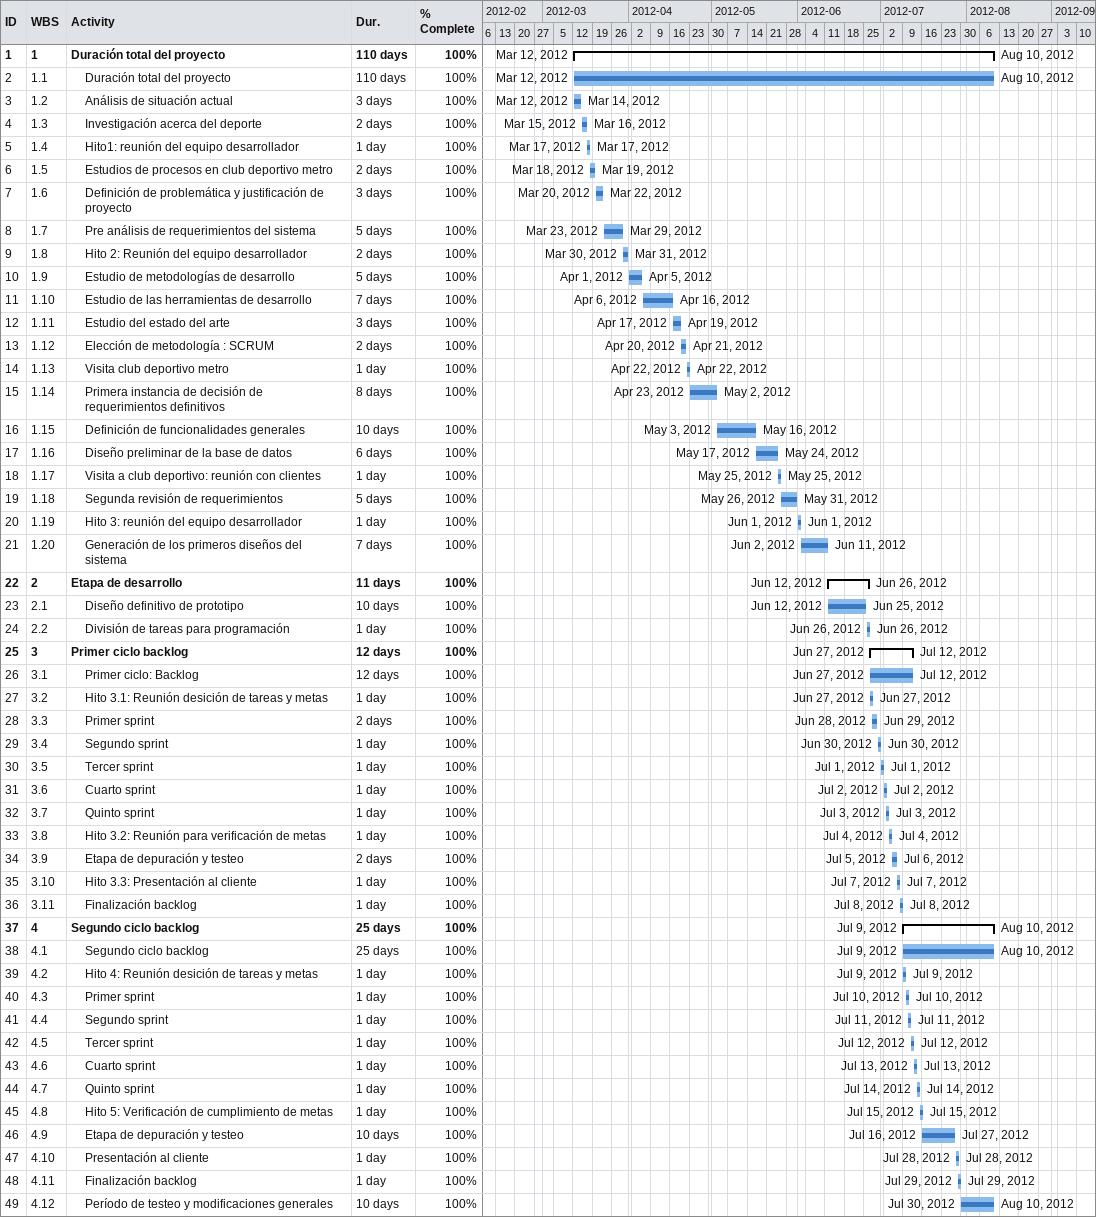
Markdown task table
| ID | WBS | Task | Duration | Start | Finish | % complete |
|---|---|---|---|---|---|---|
| 1 | 1 | **Duración total del proyecto** | 110d | 2012-03-12 | 2012-08-10 | 100 |
| 2 | 1.1 | Duración total del proyecto | 110d | 2012-03-12 | 2012-08-10 | 100 |
| 3 | 1.2 | Análisis de situación actual | 3d | 2012-03-12 | 2012-03-14 | 100 |
| 4 | 1.3 | Investigación acerca del deporte | 2d | 2012-03-15 | 2012-03-16 | 100 |
| 5 | 1.4 | Hito1: reunión del equipo desarrollador | 1d | 2012-03-17 | 2012-03-17 | 100 |
| 6 | 1.5 | Estudios de procesos en club deportivo metro | 2d | 2012-03-18 | 2012-03-19 | 100 |
| 7 | 1.6 | Definición de problemática y justificación de proyecto | 3d | 2012-03-20 | 2012-03-22 | 100 |
| 8 | 1.7 | Pre análisis de requerimientos del sistema | 5d | 2012-03-23 | 2012-03-29 | 100 |
| 9 | 1.8 | Hito 2: Reunión del equipo desarrollador | 2d | 2012-03-30 | 2012-03-31 | 100 |
| 10 | 1.9 | Estudio de metodologías de desarrollo | 5d | 2012-04-01 | 2012-04-05 | 100 |
| 11 | 1.10 | Estudio de las herramientas de desarrollo | 7d | 2012-04-06 | 2012-04-16 | 100 |
| 12 | 1.11 | Estudio del estado del arte | 3d | 2012-04-17 | 2012-04-19 | 100 |
| 13 | 1.12 | Elección de metodología : SCRUM | 2d | 2012-04-20 | 2012-04-21 | 100 |
| 14 | 1.13 | Visita club deportivo metro | 1d | 2012-04-22 | 2012-04-22 | 100 |
| 15 | 1.14 | Primera instancia de decisión de requerimientos definitivos | 8d | 2012-04-23 | 2012-05-02 | 100 |
| 16 | 1.15 | Definición de funcionalidades generales | 10d | 2012-05-03 | 2012-05-16 | 100 |
| 17 | 1.16 | Diseño preliminar de la base de datos | 6d | 2012-05-17 | 2012-05-24 | 100 |
| 18 | 1.17 | Visita a club deportivo: reunión con clientes | 1d | 2012-05-25 | 2012-05-25 | 100 |
| 19 | 1.18 | Segunda revisión de requerimientos | 5d | 2012-05-26 | 2012-05-31 | 100 |
| 20 | 1.19 | Hito 3: reunión del equipo desarrollador | 1d | 2012-06-01 | 2012-06-01 | 100 |
| 21 | 1.20 | Generación de los primeros diseños del sistema | 7d | 2012-06-02 | 2012-06-11 | 100 |
| 22 | 2 | **Etapa de desarrollo** | 11d | 2012-06-12 | 2012-06-26 | 100 |
| 23 | 2.1 | Diseño definitivo de prototipo | 10d | 2012-06-12 | 2012-06-25 | 100 |
| 24 | 2.2 | División de tareas para programación | 1d | 2012-06-26 | 2012-06-26 | 100 |
| 25 | 3 | **Primer ciclo backlog** | 12d | 2012-06-27 | 2012-07-12 | 100 |
| 26 | 3.1 | Primer ciclo: Backlog | 12d | 2012-06-27 | 2012-07-12 | 100 |
| 27 | 3.2 | Hito 3.1: Reunión desición de tareas y metas | 1d | 2012-06-27 | 2012-06-27 | 100 |
| 28 | 3.3 | Primer sprint | 2d | 2012-06-28 | 2012-06-29 | 100 |
| 29 | 3.4 | Segundo sprint | 1d | 2012-06-30 | 2012-06-30 | 100 |
| 30 | 3.5 | Tercer sprint | 1d | 2012-07-01 | 2012-07-01 | 100 |
| 31 | 3.6 | Cuarto sprint | 1d | 2012-07-02 | 2012-07-02 | 100 |
| 32 | 3.7 | Quinto sprint | 1d | 2012-07-03 | 2012-07-03 | 100 |
| 33 | 3.8 | Hito 3.2: Reunión para verificación de metas | 1d | 2012-07-04 | 2012-07-04 | 100 |
| 34 | 3.9 | Etapa de depuración y testeo | 2d | 2012-07-05 | 2012-07-06 | 100 |
| 35 | 3.10 | Hito 3.3: Presentación al cliente | 1d | 2012-07-07 | 2012-07-07 | 100 |
| 36 | 3.11 | Finalización backlog | 1d | 2012-07-08 | 2012-07-08 | 100 |
| 37 | 4 | **Segundo ciclo backlog** | 25d | 2012-07-09 | 2012-08-10 | 100 |
| 38 | 4.1 | Segundo ciclo backlog | 25d | 2012-07-09 | 2012-08-10 | 100 |
| 39 | 4.2 | Hito 4: Reunión desición de tareas y metas | 1d | 2012-07-09 | 2012-07-09 | 100 |
| 40 | 4.3 | Primer sprint | 1d | 2012-07-10 | 2012-07-10 | 100 |
| 41 | 4.4 | Segundo sprint | 1d | 2012-07-11 | 2012-07-11 | 100 |
| 42 | 4.5 | Tercer sprint | 1d | 2012-07-12 | 2012-07-12 | 100 |
| 43 | 4.6 | Cuarto sprint | 1d | 2012-07-13 | 2012-07-13 | 100 |
| 44 | 4.7 | Quinto sprint | 1d | 2012-07-14 | 2012-07-14 | 100 |
| 45 | 4.8 | Hito 5: Verificación de cumplimiento de metas | 1d | 2012-07-15 | 2012-07-15 | 100 |
| 46 | 4.9 | Etapa de depuración y testeo | 10d | 2012-07-16 | 2012-07-27 | 100 |
| 47 | 4.10 | Presentación al cliente | 1d | 2012-07-28 | 2012-07-28 | 100 |
| 48 | 4.11 | Finalización backlog | 1d | 2012-07-29 | 2012-07-29 | 100 |
| 49 | 4.12 | Período de testeo y modificaciones generales | 10d | 2012-07-30 | 2012-08-10 | 100 |
